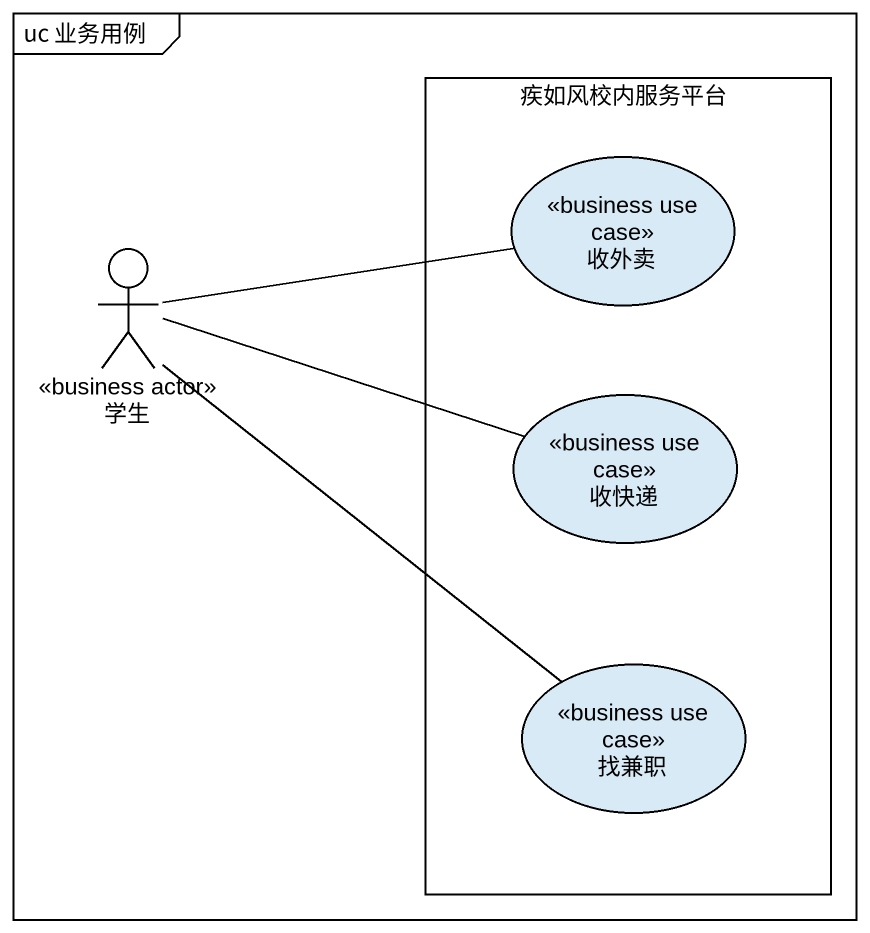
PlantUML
@startuml
mainframe uc 业务用例
rectangle 疾如风校内服务平台 {
  usecase 收外卖 <<business use case>>
  usecase 收快递 <<business use case>>
  usecase 找兼职 <<business use case>>
}
actor 学生 <<business actor>>
学生 -right- 收外卖
学生 -right- 收快递
学生 -right- 找兼职
@enduml
